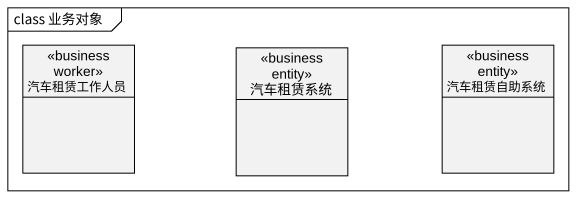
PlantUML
@startuml
mainframe class 业务对象
hide circle
hide empty members
class 汽车租赁工作人员 <<business worker>>
class 汽车租赁系统 <<business entity>>
class 汽车租赁自助系统 <<business entity>>
@enduml
